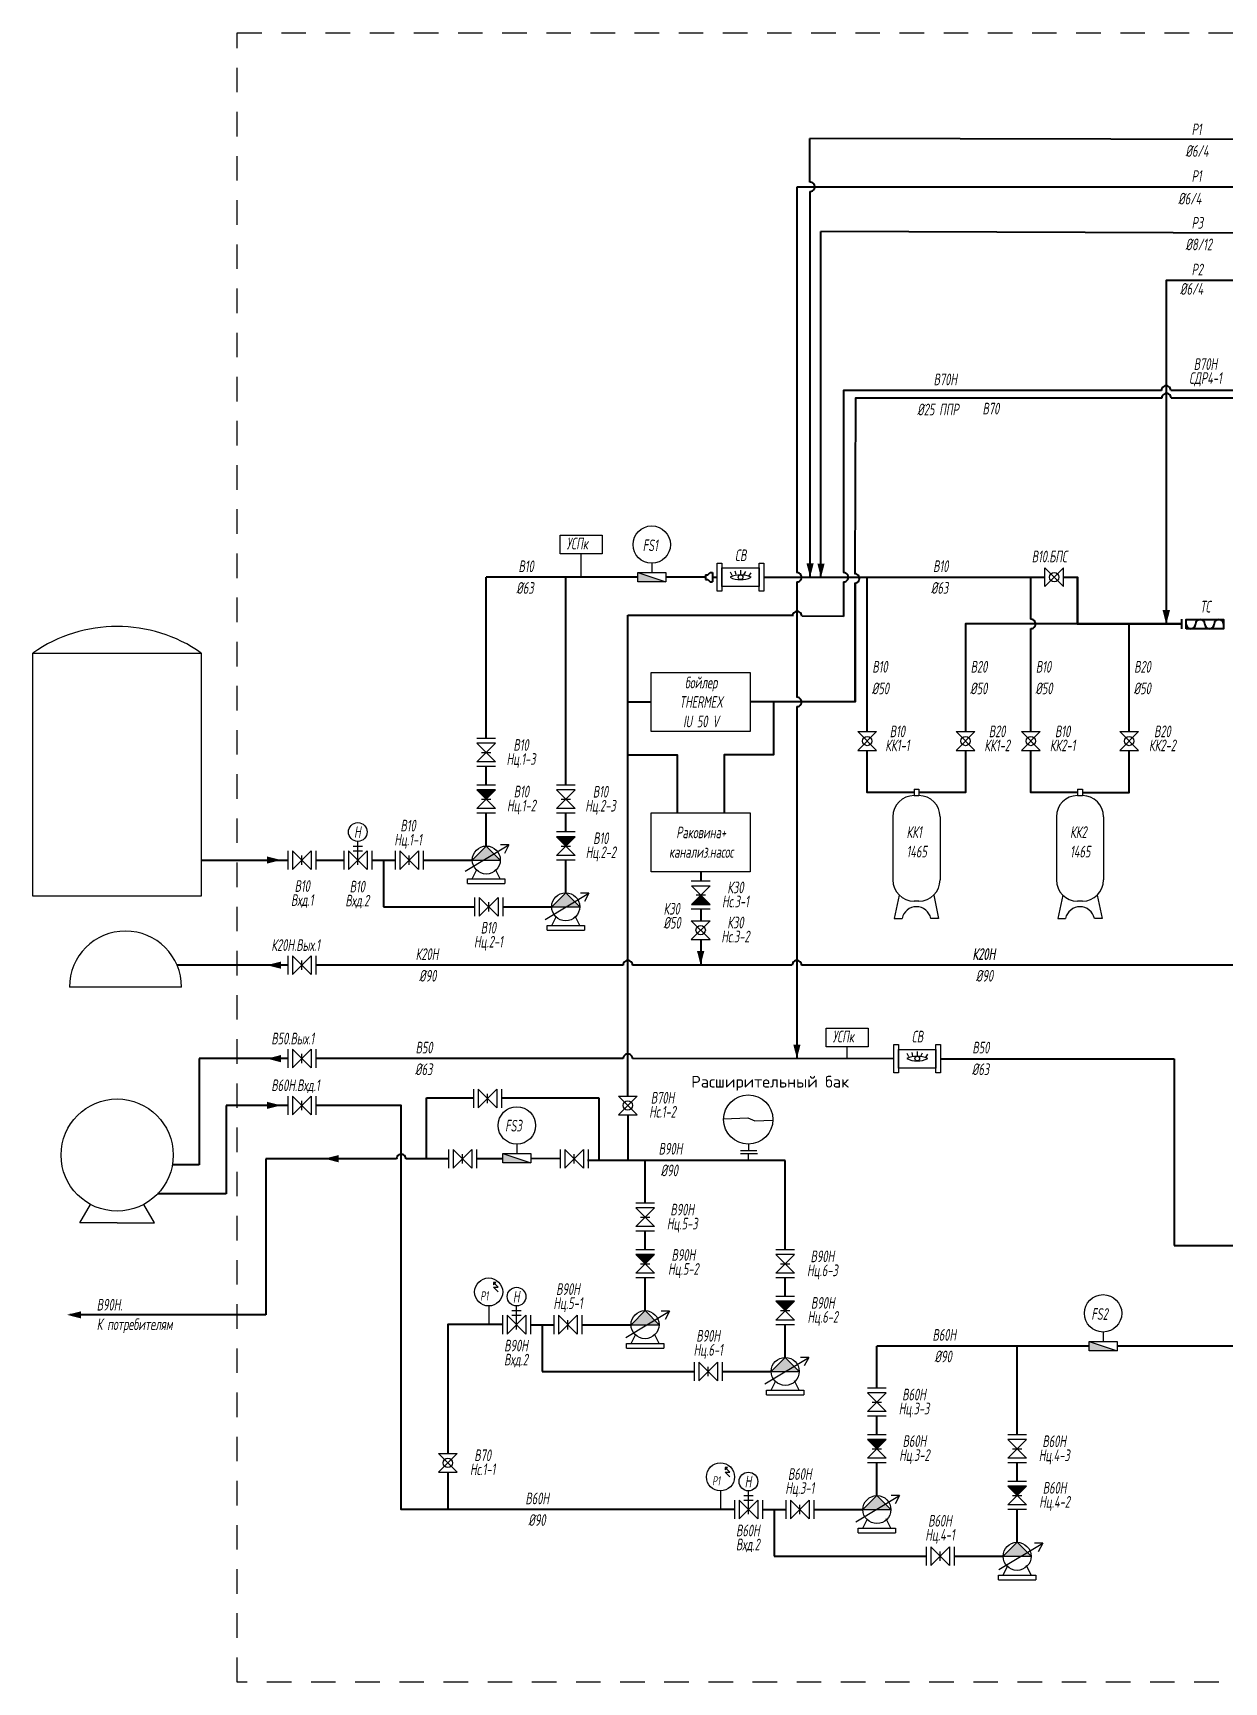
# Model space of a CAD drawing. Header units: millimetres. Extents: x 302652 to 383268, y -10429 to 47971.
# Drawn here: x 302652 to 328143, y 7934 to 43222 of the extents above; entities that cross this region are included whole.
import ezdxf

# ---------------------------------------------------------------- set-up
doc = ezdxf.new("R2010")
doc.units = ezdxf.units.MM
doc.linetypes.add('JIS_02_0.7', pattern=[1.35, 0.75, -0.6])
for name, color, linetype in [('1', 7, 'Continuous'), ('2', 7, 'Continuous'), ('Надписи', 200, 'Continuous')]:
    doc.layers.add(name, color=color, linetype=linetype)
for name, color, linetype, lineweight, true_color in [('В10', 7, 'Continuous', 40, 0x3c5000), ('В20', 7, 'Continuous', 40, 0x0a7800), ('В50', 7, 'Continuous', 40, 0x3c00fa), ('В60Н', 7, 'Continuous', 40, 0x00befa), ('В70', 7, 'Continuous', 40, 0x00fabe), ('К10', 7, 'Continuous', 40, 0xfabe00), ('К20Н', 7, 'Continuous', 40, 0xaa7850), ('К30', 7, 'Continuous', 40, 0x828200), ('Р1', 7, 'Continuous', 40, 0x7800aa), ('Р2', 7, 'Continuous', 40, 0x961e1e), ('Р3', 7, 'Continuous', 40, 0xd2a0c8)]:
    doc.layers.add(name, color=color, linetype=linetype, lineweight=lineweight, true_color=true_color)
doc.layers.add('ВК', color=7, linetype='Continuous', lineweight=25)
doc.styles.add('Eskd знаки', font='eskd.shx', dxfattribs={"width": 0.8, "oblique": 10})
doc.styles.add('ISOCPEUR 2.5', font='isocpeur.ttf', dxfattribs={"height": 250})

msp = doc.modelspace()

# ---------------------------------------------------------------- hatches: boundary and pattern name
h = msp.add_hatch(color=256)
h.dxf.hatch_style = 1
h.paths.add_polyline_path([(312554, 27024), (312154, 27024), (312354, 26824)])
h = msp.add_hatch(color=256)
h.dxf.hatch_style = 1
h.paths.add_polyline_path([(312653, 25524), (312354, 25824), (312055, 25524)])
h = msp.add_hatch(color=256)
h.dxf.hatch_style = 1
h.paths.add_polyline_path([(314254, 26024), (313854, 26024), (314054, 25824)])
h = msp.add_hatch(color=256)
h.dxf.hatch_style = 1
h.paths.add_polyline_path([(314353, 24524), (314054, 24824), (313755, 24524)])
h = msp.add_hatch(color=256)
h.dxf.hatch_style = 1
h.paths.add_polyline_path([(316747, 24573), (317147, 24573), (316947, 24773)])
h = msp.add_hatch(color=256)
h.dxf.hatch_style = 1
h.paths.add_polyline_path([(315952, 17081), (315552, 17081), (315752, 16881)])
h = msp.add_hatch(color=256)
h.dxf.hatch_style = 1
h.paths.add_polyline_path([(316052, 15581), (315752, 15881), (315453, 15581)])
h = msp.add_hatch(color=256)
h.dxf.hatch_style = 1
h.paths.add_polyline_path([(318952, 16081), (318552, 16081), (318752, 15881)])
h = msp.add_hatch(color=256)
h.dxf.hatch_style = 1
h.paths.add_polyline_path([(319052, 14581), (318752, 14881), (318453, 14581)])
h = msp.add_hatch(color=256)
h.dxf.hatch_style = 1
h.paths.add_polyline_path([(320914, 13124), (320514, 13124), (320714, 12924)])
h = msp.add_hatch(color=256)
h.dxf.hatch_style = 1
h.paths.add_polyline_path([(323914, 12124), (323514, 12124), (323714, 11924)])
h = msp.add_hatch(color=256)
h.dxf.hatch_style = 1
h.paths.add_polyline_path([(321013, 11624), (320714, 11924), (320415, 11624)])
h = msp.add_hatch(color=256)
h.dxf.hatch_style = 1
h.paths.add_polyline_path([(324013, 10624), (323714, 10924), (323415, 10624)])
at = {"layer": '2', "ltscale": 0.5}
for points in [[(315595, 31674), (315595, 31474), (316195, 31474)], [(312708, 19244), (312708, 19044), (313308, 19044)], [(325254, 15224), (325254, 15024), (325854, 15024)]]:
    msp.add_hatch(color=256, dxfattribs=at).paths.add_polyline_path(points)

# ---------------------------------------------------------------- linework, layer by layer
for p, q in [((324308, 31376), (324308, 31776)), ((324308, 31776), (324708, 31376)), ((324308, 31376), (324708, 31776)), ((324708, 31376), (324708, 31776)), ((320308, 28271), (320708, 28271)), ((320708, 28271), (320308, 27871)), ((320308, 28271), (320708, 27871)), ((322412, 28271), (322812, 28271)), ((322812, 28271), (322412, 27871)), ((322412, 28271), (322812, 27871)), ((323808, 28271), (324208, 28271)), ((324208, 28271), (323808, 27871)), ((323808, 28271), (324208, 27871)), ((325912, 28271), (326312, 28271)), ((326312, 28271), (325912, 27871)), ((325912, 28271), (326312, 27871)), ((312554, 28124), (312154, 28124)), ((312554, 28024), (312154, 28024)), ((312154, 28024), (312554, 27624)), ((312554, 28024), (312154, 27624)), ((312554, 27624), (312154, 27624)), ((312254, 27824), (312454, 27824)), ((320308, 27871), (320708, 27871)), ((322412, 27871), (322812, 27871)), ((323808, 27871), (324208, 27871)), ((325912, 27871), (326312, 27871)), ((312554, 27524), (312154, 27524)), ((312554, 27124), (312154, 27124)), ((312554, 27024), (312154, 27024)), ((312154, 27024), (312554, 26624)), ((312554, 27024), (312154, 26624)), ((312254, 26824), (312454, 26824)), ((314254, 27124), (313854, 27124)), ((314254, 27024), (313854, 27024)), ((313854, 27024), (314254, 26624)), ((314254, 27024), (313854, 26624)), ((313954, 26824), (314154, 26824)), ((312554, 26624), (312154, 26624)), ((312554, 26524), (312154, 26524)), ((314254, 26624), (313854, 26624)), ((314254, 26524), (313854, 26524)), ((314254, 26124), (313854, 26124)), ((309504, 25824), (309704, 25824)), ((309604, 25424), (309604, 25924)), ((314254, 26024), (313854, 26024)), ((313854, 26024), (314254, 25624)), ((314254, 26024), (313854, 25624)), ((313954, 25824), (314154, 25824)), ((308109, 25724), (308109, 25324)), ((308209, 25724), (308209, 25324)), ((308209, 25324), (308609, 25724)), ((308209, 25724), (308609, 25324)), ((308409, 25424), (308409, 25624)), ((308609, 25724), (308609, 25324)), ((308709, 25724), (308709, 25324)), ((309304, 25724), (309304, 25324)), ((309404, 25724), (309404, 25324)), ((309404, 25324), (309804, 25724)), ((309404, 25724), (309804, 25324)), ((309504, 25724), (309704, 25724)), ((309804, 25724), (309804, 25324)), ((309904, 25724), (309904, 25324)), ((310404, 25724), (310404, 25324)), ((310504, 25724), (310504, 25324)), ((310504, 25324), (310904, 25724)), ((310504, 25724), (310904, 25324)), ((310704, 25424), (310704, 25624)), ((310904, 25724), (310904, 25324)), ((311004, 25724), (311004, 25324)), ((312054, 25524), (312654, 25524)), ((314254, 25624), (313854, 25624)), ((314254, 25524), (313854, 25524)), ((311954, 25024), (311954, 25124)), ((311954, 25124), (312754, 25124)), ((312054, 25124), (312154, 25324)), ((312654, 25124), (312554, 25324)), ((312754, 25124), (312754, 25024)), ((317142, 25074), (316742, 25074)), ((311954, 25024), (312754, 25024)), ((312105, 24724), (312105, 24324)), ((312205, 24724), (312205, 24324)), ((312205, 24324), (312605, 24724)), ((312205, 24724), (312605, 24324)), ((312605, 24724), (312605, 24324)), ((312705, 24724), (312705, 24324)), ((316747, 24973), (317147, 24973)), ((317147, 24573), (316747, 24973)), ((316747, 24573), (317147, 24973)), ((317047, 24773), (316847, 24773)), ((312405, 24424), (312405, 24624)), ((313754, 24524), (314354, 24524)), ((317142, 24474), (316742, 24474)), ((316747, 24573), (317147, 24573)), ((313654, 24024), (313654, 24124)), ((313654, 24124), (314454, 24124)), ((313654, 24024), (314454, 24024)), ((313754, 24124), (313854, 24324)), ((314354, 24124), (314254, 24324)), ((314454, 24124), (314454, 24024)), ((316742, 24224), (317142, 24224)), ((317142, 24224), (316742, 23824)), ((316742, 24224), (317142, 23824)), ((316742, 23824), (317142, 23824)), ((308109, 23474), (308109, 23074)), ((308209, 23474), (308209, 23074)), ((308209, 23074), (308609, 23474)), ((308209, 23474), (308609, 23074)), ((308409, 23174), (308409, 23374)), ((308609, 23474), (308609, 23074)), ((308709, 23474), (308709, 23074)), ((308109, 21474), (308109, 21074)), ((308209, 21474), (308209, 21074)), ((308209, 21074), (308609, 21474)), ((308209, 21474), (308609, 21074)), ((308409, 21174), (308409, 21374)), ((308609, 21474), (308609, 21074)), ((308709, 21474), (308709, 21074)), ((308109, 20474), (308109, 20074)), ((308209, 20474), (308209, 20074)), ((308209, 20074), (308609, 20474)), ((308209, 20474), (308609, 20074)), ((308609, 20474), (308609, 20074)), ((308709, 20474), (308709, 20074)), ((312082, 20619), (312082, 20219)), ((312182, 20619), (312182, 20219)), ((312182, 20219), (312582, 20619)), ((312182, 20619), (312582, 20219)), ((312382, 20319), (312382, 20519)), ((312582, 20619), (312582, 20219)), ((312682, 20619), (312682, 20219)), ((315182, 20474), (315582, 20474)), ((315582, 20474), (315182, 20074)), ((315182, 20474), (315582, 20074)), ((308409, 20174), (308409, 20374)), ((315182, 20074), (315582, 20074)), ((311546, 19327), (311546, 18927)), ((311646, 19327), (311646, 18927)), ((311646, 18927), (312046, 19327)), ((311646, 19327), (312046, 18927)), ((311846, 19027), (311846, 19227)), ((312046, 19327), (312046, 18927)), ((312146, 19327), (312146, 18927)), ((313932, 19327), (313932, 18927)), ((314032, 19327), (314032, 18927)), ((314032, 18927), (314432, 19327)), ((314032, 19327), (314432, 18927)), ((314232, 19027), (314232, 19227)), ((314432, 19327), (314432, 18927)), ((314532, 19327), (314532, 18927)), ((315952, 18181), (315552, 18181)), ((315952, 18081), (315552, 18081)), ((315552, 18081), (315952, 17681)), ((315952, 18081), (315552, 17681)), ((315952, 17681), (315552, 17681)), ((315652, 17881), (315852, 17881)), ((315952, 17581), (315552, 17581)), ((315952, 17181), (315552, 17181)), ((315952, 17081), (315552, 17081)), ((315552, 17081), (315952, 16681)), ((315952, 17081), (315552, 16681)), ((318952, 17181), (318552, 17181)), ((318952, 17081), (318552, 17081)), ((318552, 17081), (318952, 16681)), ((318952, 17081), (318552, 16681)), ((315952, 16681), (315552, 16681)), ((315652, 16881), (315852, 16881)), ((318952, 16681), (318552, 16681)), ((318652, 16881), (318852, 16881)), ((312605, 16381), (312505, 16481)), ((312605, 16281), (312505, 16381)), ((312505, 16381), (312605, 16381)), ((315952, 16581), (315552, 16581)), ((318952, 16581), (318552, 16581)), ((312405, 15981), (312405, 15581)), ((312902, 15881), (313102, 15881)), ((313002, 15481), (313002, 15981)), ((318952, 16181), (318552, 16181)), ((318952, 16081), (318552, 16081)), ((318552, 16081), (318952, 15681)), ((318952, 16081), (318552, 15681)), ((318652, 15881), (318852, 15881)), ((312702, 15781), (312702, 15381)), ((312802, 15781), (312802, 15381)), ((312802, 15381), (313202, 15781)), ((312802, 15781), (313202, 15381)), ((312902, 15781), (313102, 15781)), ((313202, 15781), (313202, 15381)), ((313302, 15781), (313302, 15381)), ((313802, 15781), (313802, 15381)), ((313902, 15781), (313902, 15381)), ((313902, 15381), (314302, 15781)), ((313902, 15781), (314302, 15381)), ((314102, 15481), (314102, 15681)), ((314302, 15781), (314302, 15381)), ((314402, 15781), (314402, 15381)), ((315452, 15581), (316052, 15581)), ((318952, 15681), (318552, 15681)), ((318952, 15581), (318552, 15581)), ((315352, 15081), (315352, 15181)), ((315352, 15181), (316152, 15181)), ((315452, 15181), (315552, 15381)), ((316052, 15181), (315952, 15381)), ((316152, 15181), (316152, 15081)), ((315352, 15081), (316152, 15081)), ((316803, 14781), (316803, 14381)), ((316903, 14781), (316903, 14381)), ((316903, 14381), (317303, 14781)), ((316903, 14781), (317303, 14381)), ((317103, 14481), (317103, 14681)), ((317303, 14781), (317303, 14381)), ((317403, 14781), (317403, 14381)), ((318452, 14581), (319052, 14581)), ((318352, 14081), (318352, 14181)), ((318352, 14181), (319152, 14181)), ((318452, 14181), (318552, 14381)), ((319052, 14181), (318952, 14381)), ((319152, 14181), (319152, 14081)), ((320914, 14224), (320514, 14224)), ((320914, 14124), (320514, 14124)), ((320514, 14124), (320914, 13724)), ((320914, 14124), (320514, 13724)), ((318352, 14081), (319152, 14081)), ((320614, 13924), (320814, 13924)), ((320914, 13724), (320514, 13724)), ((320914, 13624), (320514, 13624)), ((320914, 13224), (320514, 13224)), ((320914, 13124), (320514, 13124)), ((320514, 13124), (320914, 12724)), ((320914, 13124), (320514, 12724)), ((323914, 13224), (323514, 13224)), ((323914, 13124), (323514, 13124)), ((323514, 13124), (323914, 12724)), ((323914, 13124), (323514, 12724)), ((311333, 12824), (311733, 12824)), ((311733, 12824), (311333, 12424)), ((311333, 12824), (311733, 12424)), ((320914, 12724), (320514, 12724)), ((320614, 12924), (320814, 12924)), ((323914, 12724), (323514, 12724)), ((323614, 12924), (323814, 12924)), ((311333, 12424), (311733, 12424)), ((317566, 12424), (317466, 12524)), ((317566, 12324), (317466, 12424)), ((317466, 12424), (317566, 12424)), ((320914, 12624), (320514, 12624)), ((323914, 12624), (323514, 12624)), ((317366, 12024), (317366, 11624)), ((317964, 11524), (317964, 12024)), ((323914, 12224), (323514, 12224)), ((323914, 12124), (323514, 12124)), ((323514, 12124), (323914, 11724)), ((323914, 12124), (323514, 11724)), ((317664, 11824), (317664, 11424)), ((317764, 11824), (317764, 11424)), ((317764, 11424), (318164, 11824)), ((317764, 11824), (318164, 11424)), ((317864, 11924), (318064, 11924)), ((317864, 11824), (318064, 11824)), ((318164, 11824), (318164, 11424)), ((318264, 11824), (318264, 11424)), ((318764, 11824), (318764, 11424)), ((318864, 11824), (318864, 11424)), ((318864, 11424), (319264, 11824)), ((318864, 11824), (319264, 11424)), ((319064, 11524), (319064, 11724)), ((319264, 11824), (319264, 11424)), ((319364, 11824), (319364, 11424)), ((323914, 11724), (323514, 11724)), ((323614, 11924), (323814, 11924)), ((320414, 11624), (321014, 11624)), ((320414, 11224), (320514, 11424)), ((321014, 11224), (320914, 11424)), ((323914, 11624), (323514, 11624)), ((320314, 11124), (320314, 11224)), ((320314, 11224), (321114, 11224)), ((320314, 11124), (321114, 11124)), ((321114, 11224), (321114, 11124)), ((321765, 10824), (321765, 10424)), ((321865, 10824), (321865, 10424)), ((321865, 10424), (322265, 10824)), ((321865, 10824), (322265, 10424)), ((322065, 10524), (322065, 10724)), ((322265, 10824), (322265, 10424)), ((322365, 10824), (322365, 10424)), ((323414, 10624), (324014, 10624)), ((323414, 10224), (323514, 10424)), ((324014, 10224), (323914, 10424)), ((323314, 10124), (323314, 10224)), ((323314, 10224), (324114, 10224)), ((323314, 10124), (324114, 10124)), ((324114, 10224), (324114, 10124))]:
    msp.add_line(p, q)
at = {"ltscale": 10}
for p, q in [((312354, 25824), (312055, 25524)), ((312354, 25824), (312653, 25524)), ((314054, 24824), (313755, 24524)), ((314054, 24824), (314353, 24524)), ((315752, 15881), (315453, 15581)), ((315752, 15881), (316052, 15581)), ((318752, 14881), (318453, 14581)), ((318752, 14881), (319052, 14581)), ((320714, 11924), (320415, 11624)), ((320714, 11924), (321013, 11624)), ((323714, 10924), (323415, 10624)), ((323714, 10924), (324013, 10624))]:
    msp.add_line(p, q, dxfattribs=at)
at = {"color": 120}
for p, q in [((317967, 19441), (317967, 19312)), ((318146, 19303), (317792, 19303)), ((318158, 19238), (317792, 19238)), ((317967, 19105), (317967, 19238))]:
    msp.add_line(p, q, dxfattribs=at)
at = {"color": 3, "linetype": 'JIS_02_0.7', "ltscale": 700}
msp.add_lwpolyline([(307024, 43222), (359214, 43222), (359214, 7934), (307024, 7934)], close=True, dxfattribs=at)
for points in [[(314835, 32074), (313935, 32074), (313935, 32474), (314835, 32474)], [(315883, 29537), (318002, 29537), (318002, 28274), (315883, 28274)], [(315883, 26537), (318002, 26537), (318002, 25274), (315883, 25274)], [(320528, 21524), (319628, 21524), (319628, 21924), (320528, 21924)]]:
    msp.add_lwpolyline(points, close=True)
for points in [[(314385, 31574), (314385, 32074)], [(320078, 21274), (320078, 21524)], [(317434, 19984), (317953, 20005), (318101, 19941), (318488, 19958)]]:
    msp.add_lwpolyline(points)
for centre, radius in [((324508, 31576), 100), ((320508, 28071), 100), ((322612, 28071), 100), ((324008, 28071), 100), ((326112, 28071), 100), ((309604, 26124), 200), ((312354, 25524), 300), ((314054, 24524), 300), ((316942, 24024), 100), ((315382, 20274), 100), ((312405, 16281), 300), ((313002, 16181), 200), ((315752, 15581), 300), ((318752, 14581), 300), ((311533, 12624), 100), ((317366, 12324), 300), ((317964, 12224), 200), ((320714, 11624), 300), ((323714, 10624), 300)]:
    msp.add_circle(centre, radius)
at = {"layer": '1'}
for p, q in [((317615, 31611), (317580, 31682)), ((317702, 31631), (317682, 31708)), ((317795, 31724), (317795, 31624)), ((317868, 31629), (317906, 31698)), ((317975, 31600), (318024, 31667)), ((321508, 27040), (321612, 27040)), ((321508, 27040), (321508, 26902)), ((321508, 26902), (321612, 26902)), ((321612, 27040), (321612, 26902)), ((325008, 27040), (325112, 27040)), ((325008, 27040), (325008, 26902)), ((325008, 26902), (325112, 26902)), ((325112, 27040), (325112, 26902)), ((321054, 26448), (321054, 25098)), ((322066, 26448), (322066, 25098)), ((324554, 26448), (324554, 25098)), ((325566, 26448), (325566, 25098)), ((321612, 24644), (321508, 24644)), ((325112, 24644), (325008, 24644)), ((321399, 21311), (321363, 21382)), ((321485, 21330), (321465, 21408)), ((321578, 21424), (321578, 21324)), ((321651, 21329), (321690, 21397)), ((321759, 21300), (321807, 21367)), ((312505, 16481), (312555, 16481)), ((312555, 16481), (312505, 16481)), ((312505, 16481), (312505, 16431)), ((312505, 16431), (312555, 16481)), ((317466, 12524), (317516, 12524)), ((317516, 12524), (317466, 12524)), ((317466, 12524), (317466, 12474)), ((317466, 12474), (317516, 12524))]:
    msp.add_line(p, q, dxfattribs=at)
at = {"layer": '1', "ltscale": 0.166667}
for p, q in [((321190, 24774), (321086, 24276)), ((321930, 24774), (322034, 24276)), ((324690, 24774), (324586, 24276)), ((325430, 24774), (325534, 24276)), ((321086, 24276), (321251, 24276)), ((322034, 24276), (321869, 24276)), ((324586, 24276), (324751, 24276)), ((325534, 24276), (325369, 24276))]:
    msp.add_line(p, q, dxfattribs=at)
at = {"layer": '1'}
for points in [[(317295, 31874), (317395, 31874), (317395, 31274), (317295, 31274)], [(317395, 31774), (318195, 31774), (318195, 31374), (317395, 31374)], [(318195, 31874), (318295, 31874), (318295, 31274), (318195, 31274)], [(321078, 21573), (321178, 21573), (321178, 20973), (321078, 20973)], [(321978, 21573), (322078, 21573), (322078, 20973), (321978, 20973)], [(321178, 21473), (321978, 21473), (321978, 21073), (321178, 21073)]]:
    msp.add_lwpolyline(points, close=True, dxfattribs=at)
for centre in [(317795, 31574), (321578, 21274)]:
    msp.add_circle(centre, 50, dxfattribs=at)
for centre, radius, start, end in [((317795, 31098), 527, 64.7203, 115.2797), ((317795, 32055), 531, 244.9424, 295.0576), ((321508, 26448), 454, 90, 180), ((321612, 26448), 454, 0, 90), ((325008, 26448), 454, 90, 180), ((325112, 26448), 454, 0, 90), ((321508, 25098), 454, 180, 270), ((321612, 25098), 454, 270, 0), ((325008, 25098), 454, 180, 270), ((325112, 25098), 454, 270, 0), ((321578, 20798), 527, 64.7203, 115.2797), ((321578, 21755), 531, 244.9424, 295.0576)]:
    msp.add_arc(centre, radius, start, end, dxfattribs=at)
at = {"layer": '1', "ltscale": 0.166667}
for centre in [(321560, 24208), (325060, 24208)]:
    msp.add_arc(centre, 316, 12.3418, 167.6582, dxfattribs=at)
at = {"layer": '2', "ltscale": 0.5}
for p, q in [((315895, 31882), (315895, 31674)), ((315595, 31674), (316195, 31474)), ((313008, 19452), (313008, 19244)), ((312708, 19244), (313308, 19044)), ((325254, 15224), (325854, 15024)), ((325554, 15432), (325554, 15224))]:
    msp.add_line(p, q, dxfattribs=at)
for points in [[(315595, 31674), (316195, 31674), (316195, 31474), (315595, 31474)], [(312708, 19244), (313308, 19244), (313308, 19044), (312708, 19044)], [(325254, 15224), (325854, 15224), (325854, 15024), (325254, 15024)]]:
    msp.add_lwpolyline(points, close=True, dxfattribs=at)
for centre in [(315895, 32274), (313008, 19844), (325554, 15824)]:
    msp.add_circle(centre, 400, dxfattribs=at)
at = {"layer": 'В10'}
for p, q in [((314054, 31574), (312354, 31574)), ((312354, 28124), (312354, 31574)), ((314054, 27124), (314054, 31574)), ((315595, 31574), (314054, 31574)), ((317045, 31574), (316195, 31574)), ((317045, 31624), (317045, 31524)), ((317045, 31624), (317095, 31624)), ((317045, 31524), (317095, 31524)), ((317095, 31624), (317145, 31674)), ((317095, 31524), (317145, 31474)), ((317145, 31674), (317195, 31674)), ((317145, 31474), (317195, 31474)), ((317195, 31674), (317195, 31474)), ((317195, 31574), (317295, 31574)), ((324007, 30676), (324007, 31574)), ((324008, 28271), (324007, 30476)), ((312354, 27124), (312354, 27524)), ((312354, 25824), (312354, 26524)), ((314054, 26124), (314054, 26524)), ((306255, 25524), (308109, 25524)), ((308709, 25524), (309304, 25524)), ((309904, 25524), (310404, 25524)), ((310154, 25524), (310154, 24524)), ((311004, 25524), (312055, 25524)), ((314054, 24824), (314054, 25524)), ((310154, 24524), (312105, 24524)), ((312705, 24524), (313754, 24524))]:
    msp.add_line(p, q, dxfattribs=at)
for points in [[(318304, 31574), (324308, 31576)], [(320508, 28271), (320508, 31576)], [(324702, 31574), (325002, 31574), (325002, 30574)], [(324708, 31576), (325008, 31576), (325008, 30576)], [(321508, 26971), (320508, 26971), (320508, 27871)], [(325008, 26971), (324008, 26971), (324008, 27871)]]:
    msp.add_lwpolyline(points, dxfattribs=at)
msp.add_lwpolyline([(307659, 25524, 154, 0, 0), (307959, 25524, 0, 0, 0)], format="xyseb", dxfattribs=at)
msp.add_arc((324008, 30576), 100, 269.7459, 90.2541, dxfattribs=at)
at = {"layer": 'В20', "color": 0}
for p, q in [((327230, 30674), (327230, 30474)), ((327236, 30676), (327236, 30476))]:
    msp.add_line(p, q, dxfattribs=at)
at = {"layer": 'В20'}
for points in [[(324108, 30576), (322612, 30576), (322612, 28271)], [(327236, 30576), (324108, 30576)], [(327230, 30574), (324997, 30574)], [(326112, 28271), (326112, 30576)], [(322612, 27871), (322612, 26971), (321612, 26971)], [(325112, 26971), (326112, 26971), (326112, 27871)]]:
    msp.add_lwpolyline(points, dxfattribs=at)
at = {"layer": 'В20', "color": 0}
msp.add_lwpolyline([(327330, 30474), (327330, 30674), (328130, 30674), (328130, 30474)], close=True, dxfattribs=at)
for centre, start, end in [((327430, 30574), 180, 0), ((327630, 30574), 0, 180), ((327830, 30574), 180, 0), ((328030, 30574), 0, 180)]:
    msp.add_arc(centre, 100, start, end, dxfattribs=at)
at = {"layer": 'В50'}
for p, q in [((307659, 21274), (306209, 21274)), ((306209, 21274), (306209, 19004)), ((322078, 21273), (327078, 21273)), ((327078, 21273), (327078, 17274)), ((306209, 19004), (305635, 19004)), ((327078, 17274), (328454, 17274))]:
    msp.add_line(p, q, dxfattribs=at)
msp.add_lwpolyline([(307959, 21274, 154, 0, 0), (307659, 21274, 0, 0, 0)], format="xyseb", dxfattribs=at)
for points in [[(308109, 21274), (307659, 21274)], [(315283, 21274), (308709, 21274)], [(321078, 21273), (315483, 21274)]]:
    msp.add_lwpolyline(points, dxfattribs=at)
at = {"layer": 'В50', "color": 120}
for points in [[(309191, 19133, 154, 0, 0), (308891, 19133, 0, 0, 0)], [(303682, 15791, 154, 0, 0), (303382, 15791, 0, 0, 0)]]:
    msp.add_lwpolyline(points, format="xyseb", dxfattribs=at)
at = {"layer": 'В50'}
msp.add_arc((315383, 21274), 100, 359.7459, 180.2541, dxfattribs=at)
at = {"layer": 'В60Н'}
for p, q in [((307659, 20274), (306787, 20274)), ((306787, 20274), (306787, 18379)), ((306787, 18379), (305318, 18379)), ((323714, 15124), (320714, 15124)), ((320714, 14224), (320714, 15124)), ((323714, 13224), (323714, 15124)), ((325254, 15124), (323714, 15124)), ((328554, 15124), (325854, 15124)), ((320714, 13224), (320714, 13624)), ((320714, 11924), (320714, 12624)), ((323714, 12224), (323714, 12624)), ((318264, 11624), (318764, 11624)), ((318514, 11624), (318514, 10624)), ((319364, 11624), (320414, 11624)), ((323714, 10924), (323714, 11624)), ((318514, 10624), (321765, 10624)), ((322365, 10624), (323414, 10624))]:
    msp.add_line(p, q, dxfattribs=at)
at = {"layer": 'В60Н', "color": 120}
for p, q in [((311076, 19130), (311076, 20436)), ((311076, 20436), (312085, 20436)), ((312689, 20436), (314762, 20436)), ((314762, 20436), (314762, 19107)), ((315382, 20074), (315382, 19097)), ((310433, 19129), (307633, 19133)), ((307633, 19133), (307633, 15791)), ((311543, 19127), (310633, 19129)), ((312705, 19130), (312154, 19130)), ((313929, 19127), (313317, 19135)), ((315752, 19097), (314518, 19096)), ((318752, 19097), (315752, 19097)), ((315752, 18181), (315752, 19097)), ((318752, 17181), (318752, 19097)), ((315752, 17181), (315752, 17581)), ((315752, 15881), (315752, 16581)), ((318752, 16181), (318752, 16581)), ((307633, 15791), (303442, 15791)), ((313302, 15581), (313802, 15581)), ((313552, 15581), (313552, 14581)), ((314402, 15581), (315452, 15581)), ((318752, 14881), (318752, 15581)), ((313552, 14581), (316803, 14581)), ((317403, 14581), (318452, 14581))]:
    msp.add_line(p, q, dxfattribs=at)
at = {"layer": 'В60Н'}
msp.add_lwpolyline([(307659, 20274, 154, 0, 0), (307959, 20274, 0, 0, 0)], format="xyseb", dxfattribs=at)
for points in [[(308109, 20274), (307659, 20274)], [(317664, 11624), (310533, 11624), (310533, 20274), (308709, 20274)]]:
    msp.add_lwpolyline(points, dxfattribs=at)
at = {"layer": 'В70'}
for p, q in [((320002, 31474), (320002, 30733)), ((315383, 28906), (315383, 30764)), ((315383, 30764), (318898, 30764)), ((320002, 30733), (319106, 30742))]:
    msp.add_line(p, q, dxfattribs=at)
for points in [[(326804, 35574), (320002, 35574), (320002, 31674)], [(331604, 35574), (327004, 35574)], [(315383, 20474), (315383, 28906), (315883, 28906)], [(315383, 27774), (316442, 27774), (316442, 26537)], [(312702, 15585), (311533, 15586), (311533, 12824)], [(311533, 12424), (311533, 11624)]]:
    msp.add_lwpolyline(points, dxfattribs=at)
at = {"layer": 'В70', "color": 240, "true_color": 0xed1f24}
for points in [[(326809, 35408), (320258, 35408), (320240, 31644)], [(331609, 35408), (327009, 35408)], [(320241, 31451), (320240, 28906), (318002, 28906)], [(320247, 31453), (320246, 28907), (318008, 28907)], [(318502, 28906), (318502, 27774), (317442, 27774), (317442, 26537)]]:
    msp.add_lwpolyline(points, dxfattribs=at)
at = {"layer": 'В70'}
for centre, start, end in [((326904, 35574), 359.7459, 180.2541), ((320002, 31574), 269.7459, 90.2541), ((319006, 30744), 359.1726, 179.6808)]:
    msp.add_arc(centre, 100, start, end, dxfattribs=at)
at = {"layer": 'В70', "color": 240, "true_color": 0xed1f24}
for centre, start, end in [((326909, 35408), 359.7459, 180.2541), ((320241, 31551), 269.7459, 90.2541)]:
    msp.add_arc(centre, 100, start, end, dxfattribs=at)
at = {"layer": 'ВК', "lineweight": 25}
msp.add_circle((317961, 19971), 527, dxfattribs=at)
at = {"layer": 'К10', "color": 120}
msp.add_arc((310533, 19129), 100, 359.7459, 180.2541, dxfattribs=at)
at = {"layer": 'К20Н'}
msp.add_lwpolyline([(307959, 23274, 154, 0, 0), (307659, 23274, 0, 0, 0)], format="xyseb", dxfattribs=at)
for points in [[(308109, 23274), (305737, 23274)], [(315283, 23274), (308709, 23274)], [(318902, 23274), (315483, 23274)], [(328454, 23274), (319102, 23274)]]:
    msp.add_lwpolyline(points, dxfattribs=at)
for centre in [(315383, 23274), (319002, 23274)]:
    msp.add_arc(centre, 100, 359.7459, 180.2541, dxfattribs=at)
at = {"layer": 'К30'}
for points in [[(316942, 25274), (316942, 25074)], [(316942, 24474), (316942, 24224)], [(316942, 23824), (316942, 23274)]]:
    msp.add_lwpolyline(points, dxfattribs=at)
msp.add_lwpolyline([(316942, 23574, 154, 0, 0), (316942, 23274, 0, 0, 0)], format="xyseb", dxfattribs=at)
at = {"layer": 'Надписи', "color": 7}
for p, q in [((311900, 25283), (312839, 25846)), ((312839, 25846), (312659, 25846)), ((312839, 25846), (312741, 25666)), ((313613, 24254), (314552, 24817)), ((314552, 24817), (314372, 24817)), ((314552, 24817), (314455, 24637)), ((315338, 15307), (316278, 15870)), ((316278, 15870), (316097, 15870)), ((316278, 15870), (316180, 15690)), ((318318, 14318), (319258, 14881)), ((319258, 14881), (319077, 14881)), ((319258, 14881), (319160, 14701)), ((320261, 11364), (321200, 11927)), ((321200, 11927), (321020, 11927)), ((321200, 11927), (321103, 11747)), ((323325, 10339), (324265, 10902)), ((324265, 10902), (324084, 10902)), ((324265, 10902), (324167, 10722))]:
    msp.add_line(p, q, dxfattribs=at)
at = {"layer": 'Надписи', "color": 7, "ltscale": 100}
for p, q in [((305832, 22804), (303432, 22804)), ((303653, 17761), (303882, 18156)), ((305253, 17761), (305025, 18156)), ((304453, 17761), (303653, 17761)), ((304453, 17761), (305253, 17761))]:
    msp.add_line(p, q, dxfattribs=at)
msp.add_lwpolyline([(302652, 29954), (306255, 29954), (306255, 24750), (302652, 24750)], close=True, dxfattribs=at)
msp.add_circle((304453, 19211), 1200, dxfattribs=at)
for centre, radius, start, end in [((304453, 27385), 3138, 54.9626, 125.0374), ((304632, 22804), 1200, 0, 180)]:
    msp.add_arc(centre, radius, start, end, dxfattribs=at)
at = {"layer": 'Р1'}
for p, q in [((337954, 40924), (319275, 40963)), ((319275, 40032), (319275, 40963)), ((335654, 39924), (319002, 39924)), ((319002, 39924), (319002, 31674)), ((319284, 31574), (319284, 39833))]:
    msp.add_line(p, q, dxfattribs=at)
for points in [[(319284, 31874, 154, 0, 0), (319284, 31574, 0, 0, 0)], [(319002, 21574, 154, 0, 0), (319002, 21274, 0, 0, 0)]]:
    msp.add_lwpolyline(points, format="xyseb", dxfattribs=at)
for points in [[(319002, 31474), (319002, 29006)], [(319002, 28806), (319002, 21274)]]:
    msp.add_lwpolyline(points, dxfattribs=at)
for centre, end in [((319285, 39933), 95.2004), ((319002, 31574), 90.2541), ((319002, 28906), 90.2541)]:
    msp.add_arc(centre, 100, 269.7459, end, dxfattribs=at)
at = {"layer": 'Р2'}
msp.add_lwpolyline([(328404, 37924), (326904, 37924), (326904, 30574)], dxfattribs=at)
for points in [[(326904, 30874, 154, 0, 0), (326904, 30574, 0, 0, 0)], [(326910, 30876, 154, 0, 0), (326910, 30576, 0, 0, 0)]]:
    msp.add_lwpolyline(points, format="xyseb", dxfattribs=at)
at = {"layer": 'Р3'}
for p in [(319517, 31574), (332654, 38924)]:
    msp.add_line(p, (319517, 38971), dxfattribs=at)
msp.add_lwpolyline([(319517, 31866, 154, 0, 0), (319517, 31566, 0, 0, 0)], format="xyseb", dxfattribs=at)

# ---------------------------------------------------------------- texts
at = {"color": 7, "insert": (316739, 20905), "char_height": 250, "attachment_point": 1, "style": 'ISOCPEUR 2.5'}
msp.add_mtext_dynamic_manual_height_columns('Расширительный бак ', width=4068.39, gutter_width=5.73, heights=[0], dxfattribs=at)
at = {"layer": '1', "style": 'Eskd знаки'}
for s, width, insert, char_height, attachment_point in [('УСПк', 2263.46, (314072, 32422), 250, 1), ('СВ', 2263.46, (317920, 32170), 250, 3), ('ТС', 2263.46, (327855, 31070), 250, 3), ('УСПк', 2263.46, (319765, 21872), 250, 1), ('СВ', 2263.46, (321703, 21870), 250, 3), ('P1', 522.43, (312225, 16295), 200, 1), ('P1', 522.43, (317187, 12338), 200, 1)]:
    msp.add_mtext_dynamic_manual_height_columns(s, width=width, gutter_width=22.5, heights=[0], dxfattribs=dict(at, insert=insert, char_height=char_height, attachment_point=attachment_point))
at = {"layer": '1', "ltscale": 15, "char_height": 250, "style": 'Eskd знаки'}
for s, insert, width, attachment_point in [('бойлер\\PTHERMEX \\PIU 50 V', (316952, 28906), 2572.66, 5), ('Раковина+\\Pканализ.насос', (316952, 25906), 2330.68, 5), ('КК1 1465', (321347, 26246), 285.44, 1), ('КК2 1465', (324847, 26246), 285.44, 1)]:
    msp.add_mtext(s, dxfattribs=dict(at, insert=insert, width=width, attachment_point=attachment_point))
at = {"layer": '2', "ltscale": 15, "char_height": 250, "width": 548.04, "attachment_point": 1, "style": 'Eskd знаки'}
for s, insert in [('FS1', (315702, 32384)), ('Н', (309523, 26248)), ('FS3', (312757, 19964)), ('Н', (312922, 16305)), ('FS2', (325303, 15934)), ('Н', (317883, 12348))]:
    msp.add_mtext(s, dxfattribs=dict(at, insert=insert))
at = {"layer": 'Надписи', "ltscale": 15, "char_height": 250, "attachment_point": 1, "style": 'Eskd знаки'}
for s, insert, width in [('Р1', (327448, 41285), 850), ('%%C6/4', (327319, 40822), 850), ('Р1', (327448, 40285), 850), ('%%C6/4', (327163, 39802), 850), ('Р3', (327448, 39285), 850), ('%%C8/12', (327319, 38822), 850), ('Р2', (327448, 38285), 850), ('%%C6/4', (327202, 37871), 850), ('%%C25 ППР', (321577, 35290), 1146.48), ('В10.БПС', (324028, 32145), 850), ('В10', (313043, 31935), 850), ('В10', (321917, 31937), 850), ('%%C63', (312997, 31472), 850), ('%%C63', (321871, 31473), 850), ('В10', (320616, 29784), 850), ('В20', (322720, 29784), 850), ('В10', (324116, 29784), 850), ('В20', (326220, 29784), 850), ('%%C50', (320605, 29321), 850), ('%%C50', (322709, 29321), 850), ('%%C50', (324105, 29321), 850), ('%%C50', (326209, 29321), 850), ('К20Н.Вых.1', (307753, 23829), 850), ('К20Н', (310841, 23635), 850), ('К20Н', (322757, 23635), 850), ('К20Н', (322763, 23637), 850), ('%%C90', (310916, 23172), 850), ('%%C90', (322832, 23172), 850), ('В50.Вых.1', (307753, 21829), 850), ('В50', (310841, 21635), 850), ('В50', (322757, 21635), 850), ('В60Н.Вхд.1', (307753, 20829), 850), ('%%C63', (310830, 21172), 850), ('%%C63', (322746, 21172), 850), ('В90Н', (316042, 19470), 850), ('%%C90', (316086, 19007), 850), ('В90Н.\\PК потребителям', (304015, 16133), 2864.4), ('В60Н', (321904, 15488), 850), ('%%C90', (321948, 15025), 850), ('В60Н', (313191, 11988), 850), ('%%C90', (313253, 11525), 850)]:
    msp.add_mtext(s, dxfattribs=dict(at, insert=insert, width=width))
at = {"layer": 'Надписи', "ltscale": 15, "char_height": 250, "width": 850, "line_spacing_factor": 0.72, "style": 'Eskd знаки'}
for s, insert, attachment_point in [('\\pxqc;В70Н^JСДР4-1', (327320, 36262), 1), ('\\pxqc;В70Н', (321752, 35934), 1), ('\\pxqc;В70', (322727, 35309), 1), ('\\pxqc;В10^JКК1-1', (320726, 28402), 1), ('\\pxqc;В20^JКК1-2', (322861, 28402), 1), ('\\pxqc;В10^JКК2-1', (324263, 28402), 1), ('\\pxqc;В20^JКК2-2', (326398, 28402), 1), ('\\pxqc;В10^JНц.1-3', (312672, 28111), 1), ('\\pxqc;В10^JНц.1-2', (312680, 27115), 1), ('\\pxqc;В10^JНц.2-3', (314372, 27111), 1), ('\\pxqc;В10^JНц.1-1', (310254, 26385), 1), ('\\pxqc;В10^JНц.2-2', (314380, 26115), 1), ('\\pxqc;В10^JВхд.1', (307989, 25092), 1), ('\\pxqc;В10^JВхд.2', (309167, 25080), 1), ('\\pxqc;К30^JНс.3-1', (317261, 25062), 1), ('К30^J%%C50', (316147, 24606), 1), ('\\pxqc;В10^JНц.2-1', (311973, 24201), 1), ('\\pxqc;К30^JНс.3-2', (317261, 24312), 1), ('\\pxqc;В70Н^JНс.1-2', (315700, 20562), 1), ('\\pxqc;В90Н^JНц.5-3', (316121, 18168), 1), ('\\pxqc;В90Н^JНц.5-2', (316146, 17198), 1), ('\\pxqc;В90Н^JНц.6-3', (319121, 17168), 1), ('\\pxqc;В90Н^JНц.5-1', (313677, 16467), 1), ('\\pxqc;В90Н^JНц.6-2', (319130, 16172), 1), ('В90Н^JВхд.2', (312990, 14963), 5), ('\\pxqc;В90Н^JНц.6-1', (316677, 15467), 1), ('\\pxqc;В60Н^JНц.3-3', (321083, 14211), 1), ('\\pxqc;В60Н^JНц.3-2', (321091, 13215), 1), ('\\pxqc;В60Н^JНц.4-3', (324083, 13211), 1), ('\\pxqc;В70^JНс.1-1', (311850, 12911), 1), ('\\pxqc;В60Н^JНц.3-1', (318638, 12510), 1), ('\\pxqc;В60Н^JНц.4-2', (324091, 12215), 1), ('В60Н^JВхд.2', (317952, 11007), 5), ('\\pxqc;В60Н^JНц.4-1', (321638, 11510), 1)]:
    msp.add_mtext(s, dxfattribs=dict(at, insert=insert, attachment_point=attachment_point))

doc.saveas('drawing.dxf')
